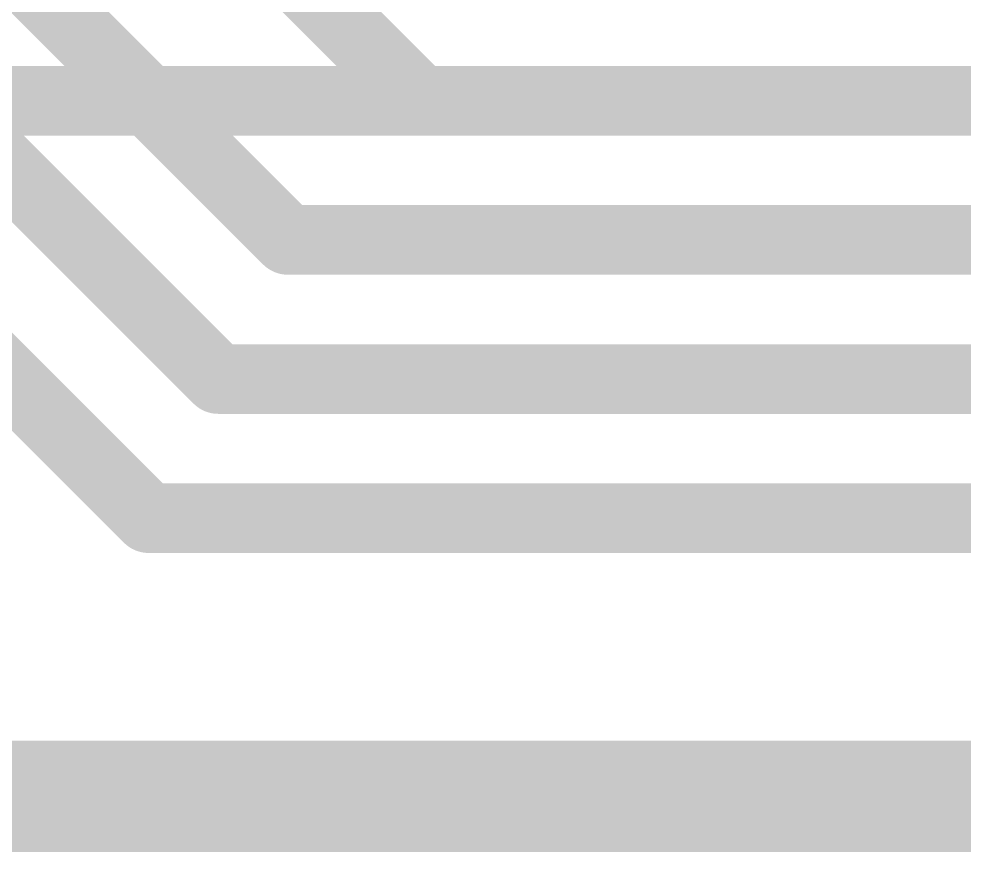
# Model space of a CAD drawing. Extents: x -0.1 to 40.8, y -10.2 to 23.
# Drawn here: x 8.544 to 11.994, y 2.337 to 5.379 of the extents above; entities that cross this region are included whole.
import ezdxf

# ---------------------------------------------------------------- set-up
doc = ezdxf.new("R2010")
doc.units = 0
for name, color, linetype in [('1', 12, 'CONTINUOUS'), ('16', 132, 'CONTINUOUS'), ('22', 40, 'CONTINUOUS')]:
    doc.layers.add(name, color=color, linetype=linetype)

msp = doc.modelspace()

# ---------------------------------------------------------------- linework, layer by layer
at = {"layer": '1', "const_width": 0.254}
for points in [[(8.6754, 6.4148), (10.0102, 5.08)], [(8.1902, 5.9068), (9.525, 4.572)], [(8.001, 5.334), (9.271, 4.064)], [(15.24, 5.08), (10.0102, 5.08)], [(9.017, 3.556), (7.747, 4.826)], [(19.812, 4.572), (9.525, 4.572)], [(9.271, 4.064), (24.384, 4.064)], [(9.017, 3.556), (26.416, 3.556)]]:
    msp.add_lwpolyline(points, dxfattribs=at)
at = {"layer": '1', "const_width": 0.127}
for points in [[(10.0102, 5.1435, 1), (10.0102, 5.0165)], [(9.9653, 5.0351, 1), (10.0551, 5.1249)], [(9.525, 4.6355, 1), (9.525, 4.5085)], [(9.4801, 4.5271, 1), (9.5699, 4.6169)], [(9.271, 4.1275, 1), (9.271, 4.0005)], [(9.2261, 4.0191, 1), (9.3159, 4.1089)], [(9.017, 3.6195, 1), (9.017, 3.4925)], [(8.9721, 3.5111, 1), (9.0619, 3.6009)]]:
    msp.add_lwpolyline(points, format="xyb", dxfattribs=at)
at = {"layer": '16'}
for points, const_width in [([(19.685, 5.08), (7.62, 5.08)], 0.254), ([(8.1534, 2.54), (32.385, 2.54)], 0.4064)]:
    msp.add_lwpolyline(points, dxfattribs=dict(at, const_width=const_width))
at = {"layer": '22', "const_width": 0.127}
msp.add_lwpolyline([(40.41, 5.03), (0.23, 5.03)], dxfattribs=at)

doc.saveas('drawing.dxf')
